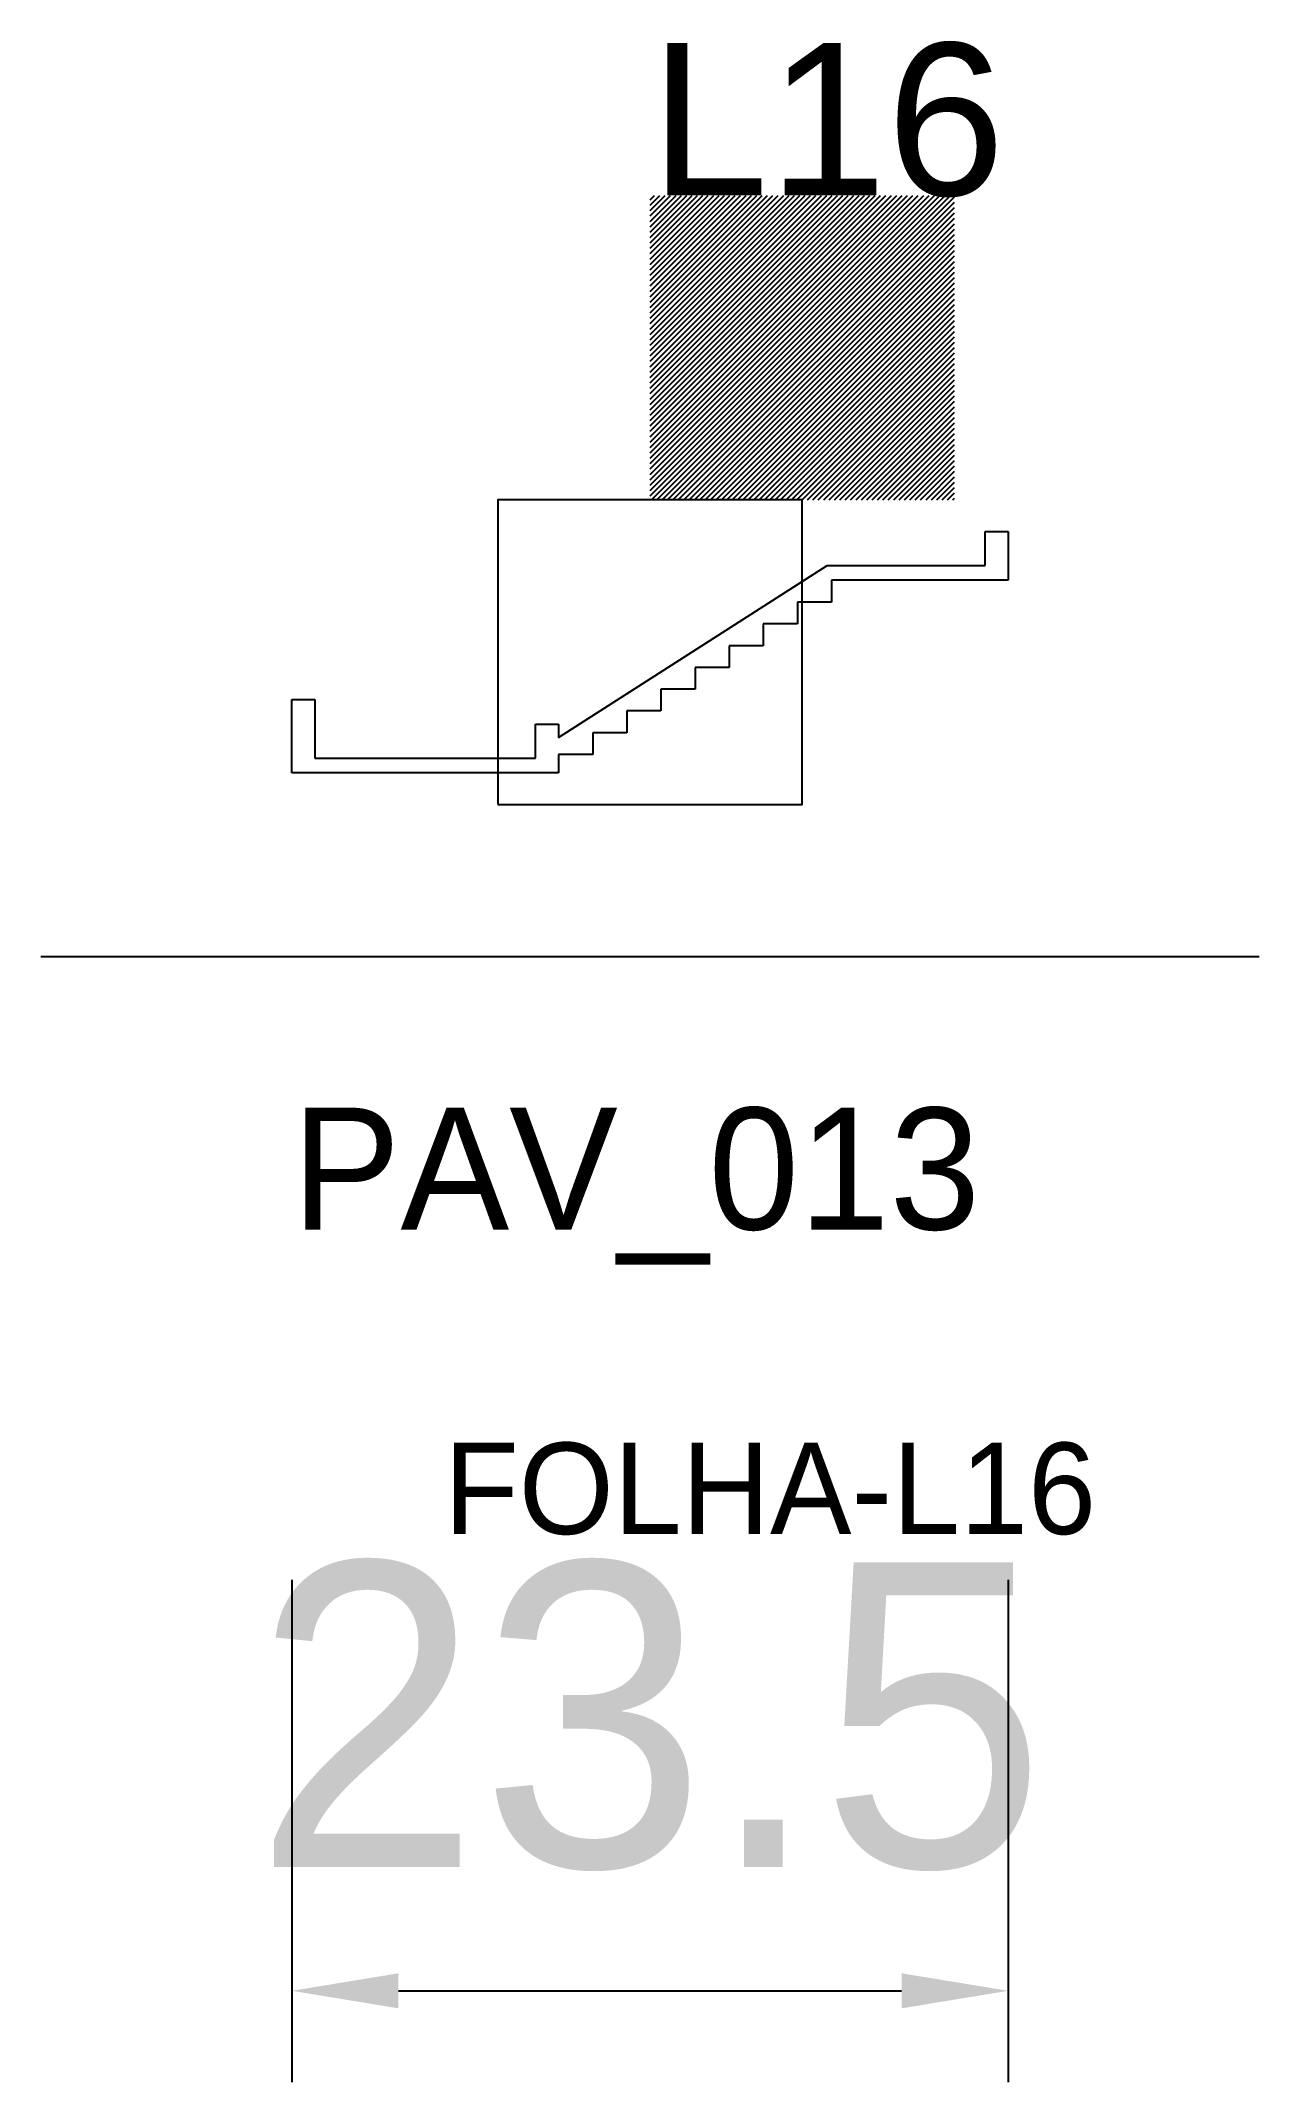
# Model space of a CAD drawing. Header units: metres. Extents: x 214 to 254, y 150.6 to 217.6.
import ezdxf

# ---------------------------------------------------------------- set-up
doc = ezdxf.new("R2010")
doc.units = ezdxf.units.M
for name, color, linetype in [('COTA', 241, 'CONTINUOUS'), ('FOLHA', 255, 'CONTINUOUS'), ('Hachura', 251, 'CONTINUOUS'), ('NOMENCLATURA', 7, 'CONTINUOUS'), ('Nível', 160, 'CONTINUOUS'), ('Painéis', 200, 'CONTINUOUS'), ('Pilares', 5, 'CONTINUOUS'), ('REAPROVEITAMENTO', 251, 'CONTINUOUS'), ('SARR_2.2x7', 40, 'CONTINUOUS')]:
    doc.layers.add(name, color=color, linetype=linetype)
doc.styles.add('ARIAL', font='Arial.ttf')
doc.dimstyles.new('EZ DXF', dxfattribs={"dimtxt": 10, "dimasz": 3.5, "dimexe": 3, "dimexo": 1.5, "dimgap": 1, "dimtad": 1, "dimdec": 1, "dimdsep": 46, "dimcen": 2.5, "dimazin": 3, "dimtfac": 1, "dimtmove": 0, "dimatfit": 3})

msp = doc.modelspace()

# ---------------------------------------------------------------- hatches: boundary and pattern name
at = {"layer": 'Hachura'}
h = msp.add_hatch(dxfattribs=at)
h.set_pattern_fill('ANSI31', scale=50)
h.paths.add_polyline_path([(222.2, 193.58), (222.2, 195.98), (222.96, 195.98), (222.96, 194.06), (230.2, 194.06), (230.2, 195.18), (230.96, 195.18), (230.96, 194.74), (239.78, 200.38), (244.96, 200.38), (244.96, 201.5), (245.72, 201.5), (245.72, 199.9), (239.92, 199.9), (239.92, 199.18), (238.8, 199.18), (238.8, 198.47), (237.68, 198.47), (237.68, 197.75), (236.56, 197.75), (236.56, 197.04), (235.44, 197.04), (235.44, 196.32), (234.32, 196.32), (234.32, 195.61), (233.2, 195.61), (233.2, 194.89), (232.08, 194.89), (232.08, 194.18), (230.96, 194.18), (230.96, 193.58)])
h = msp.add_hatch(dxfattribs=at)
h.set_pattern_fill('ANSI31', scale=50)
h.paths.add_polyline_path([(222.2, 193.58), (222.2, 195.98), (222.96, 195.98), (222.96, 194.06), (230.2, 194.06), (230.2, 195.18), (230.96, 195.18), (230.96, 194.74), (239.78, 200.38), (244.96, 200.38), (244.96, 201.5), (245.72, 201.5), (245.72, 199.9), (239.92, 199.9), (239.92, 199.18), (238.8, 199.18), (238.8, 198.47), (237.68, 198.47), (237.68, 197.75), (236.56, 197.75), (236.56, 197.04), (235.44, 197.04), (235.44, 196.32), (234.32, 196.32), (234.32, 195.61), (233.2, 195.61), (233.2, 194.89), (232.08, 194.89), (232.08, 194.18), (230.96, 194.18), (230.96, 193.58)])
at = {"layer": 'Reaproveitamento'}
h = msp.add_hatch(dxfattribs=at)
h.set_pattern_fill('SOLID')
h.paths.add_polyline_path([(233.96, 202.54), (243.96, 202.54), (243.96, 212.54), (233.96, 212.54)])
h = msp.add_hatch(dxfattribs=at)
h.set_pattern_fill('SOLID')
h.paths.add_polyline_path([(233.96, 202.54), (243.96, 202.54), (243.96, 212.54), (233.96, 212.54)])

# ---------------------------------------------------------------- linework, layer by layer
at = {"layer": 'Painéis', "color": 200}
for p, q in [((244.96, 200.38), (244.96, 201.5)), ((244.96, 201.5), (245.72, 201.5)), ((244.96, 200.38), (244.96, 201.5)), ((244.96, 201.5), (245.72, 201.5)), ((245.72, 201.5), (245.72, 199.9)), ((245.72, 201.5), (245.72, 199.9)), ((230.96, 194.74), (239.78, 200.38)), ((230.96, 194.74), (239.78, 200.38)), ((239.78, 200.38), (244.96, 200.38)), ((239.78, 200.38), (244.96, 200.38)), ((245.72, 199.9), (239.92, 199.9)), ((239.92, 199.9), (239.92, 199.18)), ((245.72, 199.9), (239.92, 199.9)), ((239.92, 199.9), (239.92, 199.18)), ((239.92, 199.18), (238.8, 199.18)), ((238.8, 199.18), (238.8, 198.47)), ((239.92, 199.18), (238.8, 199.18)), ((238.8, 199.18), (238.8, 198.47)), ((238.8, 198.47), (237.68, 198.47)), ((237.68, 198.47), (237.68, 197.75)), ((238.8, 198.47), (237.68, 198.47)), ((237.68, 198.47), (237.68, 197.75)), ((237.68, 197.75), (236.56, 197.75)), ((236.56, 197.75), (236.56, 197.04)), ((237.68, 197.75), (236.56, 197.75)), ((236.56, 197.75), (236.56, 197.04)), ((236.56, 197.04), (235.44, 197.04)), ((235.44, 197.04), (235.44, 196.32)), ((236.56, 197.04), (235.44, 197.04)), ((235.44, 197.04), (235.44, 196.32)), ((222.2, 193.58), (222.2, 195.98)), ((222.2, 195.98), (222.96, 195.98)), ((222.2, 193.58), (222.2, 195.98)), ((222.2, 195.98), (222.96, 195.98)), ((222.96, 195.98), (222.96, 194.06)), ((222.96, 195.98), (222.96, 194.06)), ((235.44, 196.32), (234.32, 196.32)), ((234.32, 196.32), (234.32, 195.61)), ((235.44, 196.32), (234.32, 196.32)), ((234.32, 196.32), (234.32, 195.61)), ((230.2, 194.06), (230.2, 195.18)), ((230.2, 195.18), (230.96, 195.18)), ((230.2, 194.06), (230.2, 195.18)), ((230.2, 195.18), (230.96, 195.18)), ((230.96, 195.18), (230.96, 194.74)), ((230.96, 195.18), (230.96, 194.74)), ((234.32, 195.61), (233.2, 195.61)), ((233.2, 195.61), (233.2, 194.89)), ((234.32, 195.61), (233.2, 195.61)), ((233.2, 195.61), (233.2, 194.89)), ((233.2, 194.89), (232.08, 194.89)), ((232.08, 194.89), (232.08, 194.18)), ((233.2, 194.89), (232.08, 194.89)), ((232.08, 194.89), (232.08, 194.18)), ((222.96, 194.06), (230.2, 194.06)), ((222.96, 194.06), (230.2, 194.06)), ((232.08, 194.18), (230.96, 194.18)), ((230.96, 194.18), (230.96, 193.58)), ((232.08, 194.18), (230.96, 194.18)), ((230.96, 194.18), (230.96, 193.58)), ((230.96, 193.58), (222.2, 193.58)), ((230.96, 193.58), (222.2, 193.58))]:
    msp.add_line(p, q, dxfattribs=at)
at = {"layer": 'Pilares'}
msp.add_lwpolyline([(228.96, 192.54), (238.96, 192.54), (238.96, 202.54), (228.96, 202.54)], close=True, dxfattribs=at)
msp.add_lwpolyline([(228.96, 192.54), (238.96, 192.54), (238.96, 202.54), (228.96, 202.54)], close=True, dxfattribs=at)
at = {"layer": 'SARR_2.2x7'}
msp.add_line((213.96, 187.54), (253.96, 187.54), dxfattribs=at)
msp.add_line((213.96, 187.54), (253.96, 187.54), dxfattribs=at)

# ---------------------------------------------------------------- texts
at = {"layer": 'FOLHA'}
msp.add_text('FOLHA-L16', height=3, dxfattribs=at).set_placement((227.2, 168.58))
msp.add_text('FOLHA-L16', height=3, dxfattribs=at).set_placement((227.2, 168.58))
at = {"layer": 'NOMENCLATURA', "insert": (233.96, 217.54), "char_height": 5, "attachment_point": 1, "style": 'ARIAL'}
msp.add_mtext('L16', dxfattribs=at)
msp.add_mtext('L16', dxfattribs=at)
at = {"layer": 'Nível'}
msp.add_text('PAV_013', height=4, dxfattribs=at).set_placement((222.2, 178.58))
msp.add_text('PAV_013', height=4, dxfattribs=at).set_placement((222.2, 178.58))

# ---------------------------------------------------------------- dimensions: what is measured, and where the dimension line sits
at = {"layer": 'COTA'}
msp.add_linear_dim(base=(222.2, 153.58), p1=(222.2, 168.58), p2=(245.72, 168.58), dimstyle='EZ DXF', dxfattribs=at).render()
msp.add_linear_dim(base=(222.2, 153.58), p1=(222.2, 168.58), p2=(245.72, 168.58), dimstyle='EZ DXF', dxfattribs=at).render()

doc.saveas('drawing.dxf')
